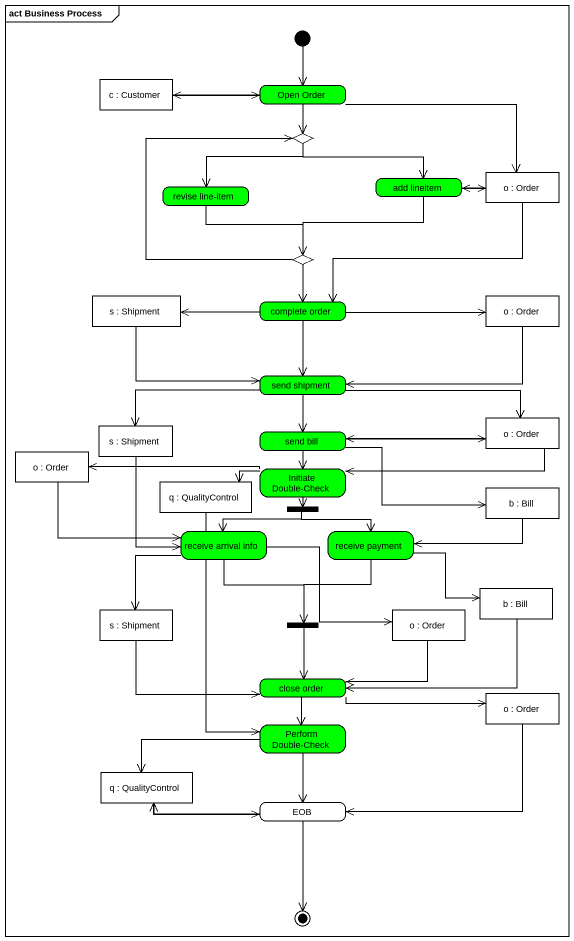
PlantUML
@startuml
mainframe act Business Process
hide empty description
state "c : Customer" as c <<object>>
state "Open Order" as Open_Order #00FF00
state choice1 <<choice>>
state "add lineitem" as add_lineitem #00FF00
state "o : Order" as o_ <<object>>
state "revise line-item" as revise_line_item #00FF00
state choice2 <<choice>>
state "s : Shipment" as s <<object>>
state "complete order" as complete_order #00FF00
state "o : Order" as o__2 <<object>>
state "send shipment" as send_shipment #00FF00
state "s : Shipment" as s_2 <<object>>
state "send bill" as send_bill #00FF00
state "o : Order" as o__3 <<object>>
state "o : Order" as o__4 <<object>>
state "q : QualityControl" as q <<object>>
state "Initiate Double-Check" as Initiate_Double_Check #00FF00
state "b : Bill" as b <<object>>
state fork1 <<fork>>
state "receive arrival info" as receive_arrival_info #00FF00
state "receive payment" as receive_payment #00FF00
state "b : Bill" as b_2 <<object>>
state "s : Shipment" as s_3 <<object>>
state fork2 <<join>>
state "o : Order" as o__5 <<object>>
state "close order" as close_order #00FF00
state "o : Order" as o__6 <<object>>
state "Perform Double-Check" as Perform_Double_Check #00FF00
state "q : QualityControl" as q_2 <<object>>
state EOB
[*] --> Open_Order
c -right-> Open_Order
Open_Order -left-> c
Open_Order --> choice1
Open_Order -right-> o_
choice1 -right-> add_lineitem
choice1 -left-> revise_line_item
add_lineitem -right-> o_
add_lineitem --> choice2
o_ -left-> add_lineitem
o_ -left-> complete_order
revise_line_item --> choice2
choice2 -up-> choice1
choice2 --> complete_order
s -right-> send_shipment
complete_order -left-> s
complete_order -right-> o__2
complete_order --> send_shipment
o__2 -left-> send_shipment
send_shipment -left-> s_2
send_shipment --> send_bill
send_shipment -right-> o__3
s_2 --> receive_arrival_info
send_bill -right-> o__3
send_bill --> Initiate_Double_Check
send_bill -right-> b
o__3 -left-> send_bill
o__3 -left-> Initiate_Double_Check
o__4 -right-> receive_arrival_info
q --> Perform_Double_Check
Initiate_Double_Check -left-> o__4
Initiate_Double_Check -left-> q
Initiate_Double_Check --> fork1
b -left-> receive_payment
fork1 -left-> receive_arrival_info
fork1 -right-> receive_payment
receive_arrival_info --> s_3
receive_arrival_info --> fork2
receive_arrival_info -right-> o__5
receive_payment -right-> b_2
receive_payment --> fork2
b_2 -left-> close_order
s_3 -right-> close_order
fork2 --> close_order
o__5 -left-> close_order
close_order -right-> o__6
close_order --> Perform_Double_Check
o__6 -left-> EOB
Perform_Double_Check -left-> q_2
Perform_Double_Check --> EOB
q_2 -right-> EOB
EOB -left-> q_2
EOB --> [*]
@enduml
